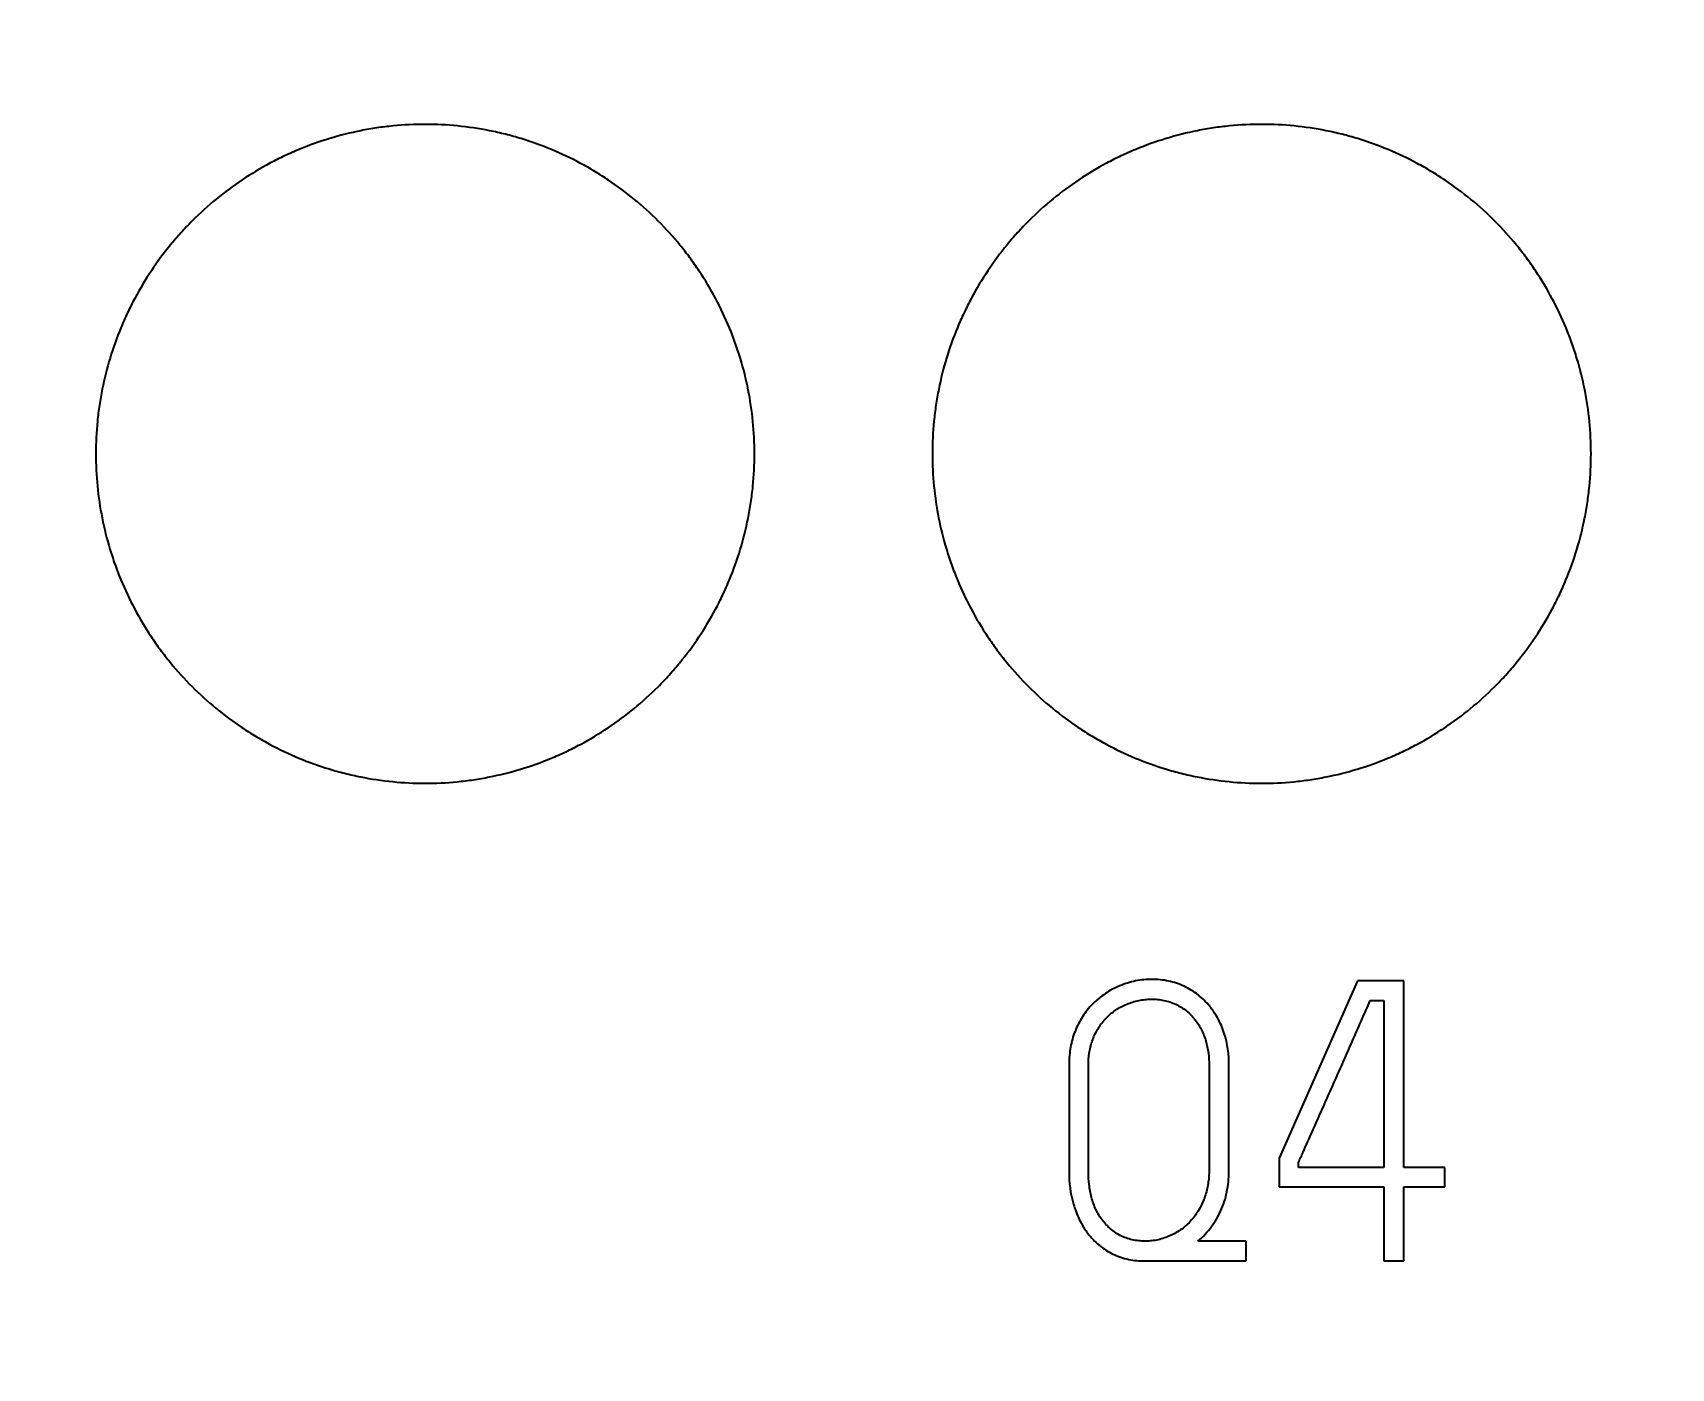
# Model space of a CAD drawing. Extents: x 0 to 420, y 0 to 297.
# Drawn here: x 136.68 to 146.63, y 156.11 to 164.22 of the extents above; entities that cross this region are included whole.
import ezdxf

# ---------------------------------------------------------------- set-up
doc = ezdxf.new("R2010")
doc.units = 0
doc.header["$LTSCALE"] = 23.1
for name, color, linetype in [('10000_FRONT', 7, 'CONTINUOUS'), ('10100_DIM_FRONT', 7, 'CONTINUOUS'), ('10500_FRONT_LABELING', 7, 'CONTINUOUS')]:
    doc.layers.add(name, color=color, linetype=linetype)
doc.styles.get("Standard").update_dxf_attribs({"font": 'txt', "width": 0.8})
doc.dimstyles.new('DIMSTYLE_1', dxfattribs={"dimtxt": 3.5, "dimasz": 3.5, "dimexe": 0.18, "dimexo": 0.0625, "dimgap": 0.09, "dimtad": 1, "dimtxsty": 'STANDARD', "dimcen": 0.09, "dimazin": 3, "dimtp": 0.05, "dimtm": 0.05, "dimtfac": 1, "dimtofl": 0, "dimtmove": 0, "dimatfit": 3, "dimtolj": 1})

# ---------------------------------------------------------------- blocks, each defined once
blk = doc.blocks.new('*D0')
at = {"layer": '10100_DIM_FRONT', "linetype": 'CONTINUOUS'}
for p, q in [((159.5742, 187.4621), (159.5742, 124.6714)), ((80.0742, 147.0131), (80.0742, 124.6714)), ((80.0742, 126.6714), (119.8242, 126.6714)), ((159.5742, 126.6714), (119.8242, 126.6714))]:
    blk.add_line(p, q, dxfattribs=at)
for points in [[(83.5742, 127.1714), (80.0742, 126.6714), (83.5742, 126.1714)], [(156.0742, 126.1714), (159.5742, 126.6714), (156.0742, 127.1714)]]:
    blk.add_solid(points, dxfattribs=at)
at = {"layer": '10100_DIM_FRONT', "linetype": 'CONTINUOUS', "width": 0.714286}
blk.add_text('79,5', height=3.5, dxfattribs=at).set_placement((115.9935, 127.5464))
blk = doc.blocks.new('*D1')
at = {"layer": '10100_DIM_FRONT', "linetype": 'CONTINUOUS'}
for p, q in [((88.074177, 187.462099), (88.074177, 132.024382)), ((159.574177, 147.949506), (159.574177, 132.024382)), ((88.074177, 134.024382), (123.824177, 134.024382)), ((159.574177, 134.024382), (123.824177, 134.024382))]:
    blk.add_line(p, q, dxfattribs=at)
for points in [[(91.574177, 134.524382), (88.074177, 134.024382), (91.574177, 133.524382)], [(156.074177, 133.524382), (159.574177, 134.024382), (156.074177, 134.524382)]]:
    blk.add_solid(points, dxfattribs=at)
at = {"layer": '10100_DIM_FRONT', "linetype": 'CONTINUOUS', "width": 0.660714}
blk.add_text('71,5', height=3.5, dxfattribs=at).set_placement((120.380361, 134.899382))

msp = doc.modelspace()

# ---------------------------------------------------------------- linework, layer by layer
at = {"layer": '10000_FRONT', "color": 7, "linetype": 'CONTINUOUS'}
for points, knots in [([(141.0642, 161.6631), (141.0642, 161.729), (141.0609, 161.7944), (141.0481, 161.9241), (141.0386, 161.9885), (141.0133, 162.1161), (140.9975, 162.1794), (140.9691, 162.2735), (140.9588, 162.3047), (140.9366, 162.3668), (140.9248, 162.3974), (140.8872, 162.4882), (140.8314, 162.606), (140.7647, 162.7178), (140.7104, 162.7993), (140.6916, 162.8261), (140.6526, 162.8789), (140.6323, 162.9049), (140.5696, 162.9814), (140.5257, 163.03), (140.3874, 163.1685), (140.2868, 163.2513), (140.1503, 163.3428), (140.1223, 163.3605), (140.0658, 163.3945), (140.0372, 163.4107), (139.9506, 163.4571), (139.8916, 163.4851), (139.7712, 163.5351), (139.7098, 163.5572), (139.6159, 163.5858), (139.5843, 163.5946), (139.5204, 163.6107), (139.4881, 163.6179), (139.3911, 163.6373), (139.2615, 163.6564), (139.1313, 163.663), (139.0007, 163.6632), (138.9352, 163.66), (138.8368, 163.6504), (138.8039, 163.6464), (138.7388, 163.6367), (138.7064, 163.6311), (138.6101, 163.612), (138.5468, 163.5961), (138.422, 163.5583), (138.3605, 163.5364), (138.2696, 163.4988), (138.2396, 163.4855), (138.1948, 163.4643), (138.18, 163.4571), (138.1505, 163.4422), (138.0774, 163.4043), (138.0073, 163.3623), (137.8446, 163.2536), (137.7436, 163.1709), (137.6269, 163.0542), (137.6042, 163.0303), (137.5601, 162.9817), (137.5387, 162.9569), (137.4766, 162.8812), (137.4378, 162.8289), (137.3654, 162.7206), (137.3318, 162.6647), (137.2854, 162.578), (137.2706, 162.5486), (137.2423, 162.4889), (137.229, 162.4589), (137.1914, 162.3681), (137.1475, 162.2452), (137.1157, 162.119), (137.0966, 162.023), (137.0909, 161.9908), (137.0812, 161.926), (137.0772, 161.8933), (137.0674, 161.7949), (137.0642, 161.7291), (137.0642, 161.6631)], [0, 0, 0, 0, 0.03125, 0.03125, 0.0625, 0.0625, 0.09375, 0.09375, 0.109375, 0.109375, 0.125, 0.125, 0.15625, 0.1875, 0.1875, 0.203125, 0.203125, 0.21875, 0.21875, 0.25, 0.25, 0.3125, 0.3125, 0.328125, 0.328125, 0.34375, 0.34375, 0.375, 0.375, 0.40625, 0.40625, 0.421875, 0.421875, 0.4375, 0.4375, 0.46875, 0.5, 0.5, 0.53125, 0.53125, 0.546875, 0.546875, 0.5625, 0.5625, 0.59375, 0.59375, 0.625, 0.625, 0.640625, 0.640625, 0.648438, 0.648438, 0.65625, 0.6875, 0.6875, 0.75, 0.75, 0.765625, 0.765625, 0.78125, 0.78125, 0.8125, 0.8125, 0.84375, 0.84375, 0.859375, 0.859375, 0.875, 0.875, 0.90625, 0.9375, 0.9375, 0.953125, 0.953125, 0.96875, 0.96875, 1, 1, 1, 1]), ([(146.1442, 161.6631), (146.1442, 161.729), (146.1409, 161.7944), (146.1281, 161.9241), (146.1186, 161.9885), (146.0933, 162.1161), (146.0775, 162.1794), (146.0491, 162.2735), (146.0388, 162.3047), (146.0166, 162.3668), (146.0048, 162.3974), (145.9672, 162.4882), (145.9114, 162.606), (145.8447, 162.7178), (145.7904, 162.7993), (145.7716, 162.8261), (145.7326, 162.8789), (145.7123, 162.9049), (145.6496, 162.9814), (145.6057, 163.03), (145.4674, 163.1685), (145.3668, 163.2513), (145.2303, 163.3428), (145.2023, 163.3605), (145.1458, 163.3945), (145.1172, 163.4107), (145.0306, 163.4571), (144.9716, 163.4851), (144.8512, 163.5351), (144.7898, 163.5572), (144.6959, 163.5858), (144.6643, 163.5946), (144.6004, 163.6107), (144.5681, 163.6179), (144.4711, 163.6373), (144.3415, 163.6564), (144.2113, 163.663), (144.0807, 163.6632), (144.0152, 163.66), (143.9168, 163.6504), (143.8839, 163.6464), (143.8188, 163.6367), (143.7864, 163.6311), (143.6901, 163.612), (143.6268, 163.5961), (143.502, 163.5583), (143.4405, 163.5364), (143.3496, 163.4988), (143.3196, 163.4855), (143.2748, 163.4643), (143.26, 163.4571), (143.2305, 163.4422), (143.1574, 163.4043), (143.0873, 163.3623), (142.9246, 163.2536), (142.8236, 163.1709), (142.7069, 163.0542), (142.6842, 163.0303), (142.6401, 162.9817), (142.6187, 162.9569), (142.5566, 162.8812), (142.5178, 162.8289), (142.4454, 162.7206), (142.4118, 162.6647), (142.3654, 162.578), (142.3506, 162.5486), (142.3223, 162.4889), (142.309, 162.4589), (142.2714, 162.3681), (142.2275, 162.2452), (142.1957, 162.119), (142.1766, 162.023), (142.1709, 161.9908), (142.1612, 161.926), (142.1572, 161.8933), (142.1474, 161.7949), (142.1442, 161.7291), (142.1442, 161.6631)], [0, 0, 0, 0, 0.03125, 0.03125, 0.0625, 0.0625, 0.09375, 0.09375, 0.109375, 0.109375, 0.125, 0.125, 0.15625, 0.1875, 0.1875, 0.203125, 0.203125, 0.21875, 0.21875, 0.25, 0.25, 0.3125, 0.3125, 0.328125, 0.328125, 0.34375, 0.34375, 0.375, 0.375, 0.40625, 0.40625, 0.421875, 0.421875, 0.4375, 0.4375, 0.46875, 0.5, 0.5, 0.53125, 0.53125, 0.546875, 0.546875, 0.5625, 0.5625, 0.59375, 0.59375, 0.625, 0.625, 0.640625, 0.640625, 0.648438, 0.648438, 0.65625, 0.6875, 0.6875, 0.75, 0.75, 0.765625, 0.765625, 0.78125, 0.78125, 0.8125, 0.8125, 0.84375, 0.84375, 0.859375, 0.859375, 0.875, 0.875, 0.90625, 0.9375, 0.9375, 0.953125, 0.953125, 0.96875, 0.96875, 1, 1, 1, 1]), ([(137.0642, 161.6631), (137.0642, 161.5971), (137.0675, 161.5317), (137.0803, 161.402), (137.0898, 161.3377), (137.1151, 161.2101), (137.1308, 161.1468), (137.1593, 161.0527), (137.1696, 161.0214), (137.1918, 160.9594), (137.2036, 160.9287), (137.2411, 160.838), (137.2969, 160.7202), (137.3636, 160.6084), (137.4179, 160.5269), (137.4367, 160.5001), (137.4757, 160.4474), (137.496, 160.4213), (137.5587, 160.3448), (137.6026, 160.2963), (137.7409, 160.1578), (137.8415, 160.0749), (137.9643, 159.9926), (137.9781, 159.9836), (138.006, 159.9659), (138.02, 159.9572), (138.0624, 159.9318), (138.091, 159.9156), (138.1777, 159.8692), (138.2366, 159.8412), (138.357, 159.7911), (138.4184, 159.7691), (138.5124, 159.7404), (138.544, 159.7316), (138.6079, 159.7156), (138.6402, 159.7083), (138.7372, 159.6889), (138.8668, 159.6698), (138.9971, 159.6632), (139.1277, 159.663), (139.1931, 159.6661), (139.2916, 159.6758), (139.3245, 159.6798), (139.3896, 159.6895), (139.422, 159.6951), (139.5183, 159.7142), (139.5816, 159.7301), (139.7065, 159.7679), (139.768, 159.7899), (139.8588, 159.8275), (139.8889, 159.8408), (139.9336, 159.8619), (139.9485, 159.8692), (139.978, 159.884), (140.0511, 159.9219), (140.1212, 159.964), (140.2838, 160.0727), (140.3848, 160.1554), (140.5015, 160.272), (140.5243, 160.2959), (140.5683, 160.3446), (140.5897, 160.3694), (140.6518, 160.4451), (140.6906, 160.4974), (140.763, 160.6056), (140.7966, 160.6615), (140.843, 160.7482), (140.8578, 160.7776), (140.886, 160.8373), (140.8993, 160.8673), (140.937, 160.9581), (140.9808, 161.0809), (141.0126, 161.2072), (141.0318, 161.3031), (141.0374, 161.3353), (141.0471, 161.4002), (141.0512, 161.4329), (141.0609, 161.5313), (141.0642, 161.5971), (141.0642, 161.6631)], [0, 0, 0, 0, 0.03125, 0.03125, 0.0625, 0.0625, 0.09375, 0.09375, 0.109375, 0.109375, 0.125, 0.125, 0.15625, 0.1875, 0.1875, 0.203125, 0.203125, 0.21875, 0.21875, 0.25, 0.25, 0.3125, 0.3125, 0.320312, 0.320312, 0.328125, 0.328125, 0.34375, 0.34375, 0.375, 0.375, 0.40625, 0.40625, 0.421875, 0.421875, 0.4375, 0.4375, 0.46875, 0.5, 0.5, 0.53125, 0.53125, 0.546875, 0.546875, 0.5625, 0.5625, 0.59375, 0.59375, 0.625, 0.625, 0.640625, 0.640625, 0.648438, 0.648438, 0.65625, 0.6875, 0.6875, 0.75, 0.75, 0.765625, 0.765625, 0.78125, 0.78125, 0.8125, 0.8125, 0.84375, 0.84375, 0.859375, 0.859375, 0.875, 0.875, 0.90625, 0.9375, 0.9375, 0.953125, 0.953125, 0.96875, 0.96875, 1, 1, 1, 1]), ([(142.1442, 161.6631), (142.1442, 161.5971), (142.1475, 161.5317), (142.1603, 161.402), (142.1698, 161.3377), (142.1951, 161.2101), (142.2108, 161.1468), (142.2393, 161.0527), (142.2496, 161.0214), (142.2718, 160.9594), (142.2836, 160.9287), (142.3211, 160.838), (142.3769, 160.7202), (142.4436, 160.6084), (142.4979, 160.5269), (142.5167, 160.5001), (142.5557, 160.4474), (142.576, 160.4213), (142.6387, 160.3448), (142.6826, 160.2963), (142.8209, 160.1578), (142.9215, 160.0749), (143.0443, 159.9926), (143.0581, 159.9836), (143.086, 159.9659), (143.1, 159.9572), (143.1424, 159.9318), (143.171, 159.9156), (143.2577, 159.8692), (143.3166, 159.8412), (143.437, 159.7911), (143.4984, 159.7691), (143.5924, 159.7404), (143.624, 159.7316), (143.6879, 159.7156), (143.7202, 159.7083), (143.8172, 159.6889), (143.9468, 159.6698), (144.0771, 159.6632), (144.2077, 159.663), (144.2731, 159.6661), (144.3716, 159.6758), (144.4045, 159.6798), (144.4696, 159.6895), (144.502, 159.6951), (144.5983, 159.7142), (144.6616, 159.7301), (144.7865, 159.7679), (144.848, 159.7899), (144.9388, 159.8275), (144.9689, 159.8408), (145.0136, 159.8619), (145.0285, 159.8692), (145.058, 159.884), (145.1311, 159.9219), (145.2012, 159.964), (145.3638, 160.0727), (145.4648, 160.1554), (145.5815, 160.272), (145.6043, 160.2959), (145.6483, 160.3446), (145.6697, 160.3694), (145.7318, 160.4451), (145.7706, 160.4974), (145.843, 160.6056), (145.8766, 160.6615), (145.923, 160.7482), (145.9378, 160.7776), (145.966, 160.8373), (145.9793, 160.8673), (146.017, 160.9581), (146.0608, 161.0809), (146.0926, 161.2072), (146.1118, 161.3031), (146.1174, 161.3353), (146.1271, 161.4002), (146.1312, 161.4329), (146.1409, 161.5313), (146.1442, 161.5971), (146.1442, 161.6631)], [0, 0, 0, 0, 0.03125, 0.03125, 0.0625, 0.0625, 0.09375, 0.09375, 0.109375, 0.109375, 0.125, 0.125, 0.15625, 0.1875, 0.1875, 0.203125, 0.203125, 0.21875, 0.21875, 0.25, 0.25, 0.3125, 0.3125, 0.320312, 0.320312, 0.328125, 0.328125, 0.34375, 0.34375, 0.375, 0.375, 0.40625, 0.40625, 0.421875, 0.421875, 0.4375, 0.4375, 0.46875, 0.5, 0.5, 0.53125, 0.53125, 0.546875, 0.546875, 0.5625, 0.5625, 0.59375, 0.59375, 0.625, 0.625, 0.640625, 0.640625, 0.648438, 0.648438, 0.65625, 0.6875, 0.6875, 0.75, 0.75, 0.765625, 0.765625, 0.78125, 0.78125, 0.8125, 0.8125, 0.84375, 0.84375, 0.859375, 0.859375, 0.875, 0.875, 0.90625, 0.9375, 0.9375, 0.953125, 0.953125, 0.96875, 0.96875, 1, 1, 1, 1])]:
    msp.add_open_spline(points, degree=3, knots=knots, dxfattribs=at)
at = {"layer": '10500_FRONT_LABELING', "color": 7, "linetype": 'CONTINUOUS'}
for p, q in [((144.726, 158.4631), (144.2498, 157.3879)), ((145.0066, 158.4631), (144.726, 158.4631)), ((145.0066, 157.3313), (145.0066, 158.4631)), ((144.8039, 158.3452), (144.8864, 158.3452)), ((144.8864, 158.3452), (144.8864, 157.3313)), ((142.9742, 157.9491), (142.9742, 157.3054)), ((143.0921, 157.3054), (143.0921, 157.9491)), ((143.8254, 157.9491), (143.8254, 157.3195)), ((143.9456, 157.3195), (143.9456, 157.9491)), ((144.2498, 157.3879), (144.2498, 157.2134)), ((144.3677, 157.3313), (144.3677, 157.362)), ((144.8864, 157.3313), (144.3677, 157.3313)), ((145.2566, 157.3313), (145.0066, 157.3313)), ((145.2566, 157.2134), (145.2566, 157.3313)), ((144.2498, 157.2134), (144.8864, 157.2134)), ((144.8864, 157.2134), (144.8864, 156.7631)), ((145.0066, 156.7631), (145.0066, 157.2134)), ((145.0066, 157.2134), (145.2566, 157.2134)), ((144.0494, 156.8833), (143.757, 156.8833)), ((144.0494, 156.7631), (144.0494, 156.8833)), ((143.4363, 156.7631), (144.0494, 156.7631)), ((144.8864, 156.7631), (145.0066, 156.7631))]:
    msp.add_line(p, q, dxfattribs=at)
for points, knots in [([(143.9456, 157.9491), (143.9456, 158.0159), (143.9372, 158.0812), (143.9116, 158.1605), (143.9057, 158.1762), (143.8926, 158.2069), (143.8853, 158.2218), (143.8695, 158.2508), (143.8608, 158.265), (143.8467, 158.2855), (143.8417, 158.2923), (143.8315, 158.3055), (143.8262, 158.3121), (143.7989, 158.3437), (143.7746, 158.3662), (143.7346, 158.3957), (143.7206, 158.4049), (143.6914, 158.4217), (143.6765, 158.4292), (143.6307, 158.4491), (143.5989, 158.4587), (143.5492, 158.4677), (143.5325, 158.4698), (143.4993, 158.4723), (143.4826, 158.4728), (143.4492, 158.472), (143.4325, 158.4709), (143.3991, 158.4667), (143.3826, 158.4638), (143.3339, 158.4527), (143.3023, 158.4423), (143.2563, 158.422), (143.2412, 158.4145), (143.2122, 158.3981), (143.1982, 158.3892), (143.1711, 158.3701), (143.158, 158.3599), (143.1392, 158.3435), (143.133, 158.3379), (143.1209, 158.3263), (143.115, 158.3204), (143.0863, 158.2898), (143.0666, 158.2632), (143.0408, 158.2208), (143.0328, 158.2062), (143.0183, 158.176), (143.0118, 158.1606), (143.0004, 158.1295), (142.9955, 158.1137), (142.9874, 158.0816), (142.9841, 158.0654), (142.979, 158.0325), (142.9772, 158.0158), (142.9747, 157.9825), (142.9742, 157.9658), (142.9742, 157.9491)], [0, 0, 0, 0, 0.125, 0.125, 0.15625, 0.15625, 0.1875, 0.1875, 0.21875, 0.21875, 0.234375, 0.234375, 0.25, 0.25, 0.3125, 0.3125, 0.34375, 0.34375, 0.375, 0.375, 0.4375, 0.4375, 0.46875, 0.46875, 0.5, 0.5, 0.53125, 0.53125, 0.5625, 0.5625, 0.625, 0.625, 0.65625, 0.65625, 0.6875, 0.6875, 0.71875, 0.71875, 0.734375, 0.734375, 0.75, 0.75, 0.8125, 0.8125, 0.84375, 0.84375, 0.875, 0.875, 0.90625, 0.90625, 0.9375, 0.9375, 0.96875, 0.96875, 1, 1, 1, 1]), ([(143.0921, 157.9491), (143.0921, 157.9746), (143.0937, 157.9999), (143.1011, 158.0498), (143.1069, 158.0743), (143.1195, 158.1105), (143.1244, 158.1225), (143.1351, 158.1456), (143.141, 158.1568), (143.1539, 158.1787), (143.1608, 158.1893), (143.1757, 158.21), (143.1839, 158.22), (143.2097, 158.2485), (143.2286, 158.2653), (143.2596, 158.2875), (143.2704, 158.2945), (143.2927, 158.3072), (143.3042, 158.313), (143.3392, 158.3284), (143.3634, 158.3364), (143.4009, 158.345), (143.4136, 158.3473), (143.4389, 158.3507), (143.4515, 158.3517), (143.4769, 158.3525), (143.4896, 158.3523), (143.5151, 158.3506), (143.5279, 158.3491), (143.5658, 158.3425), (143.59, 158.3353), (143.625, 158.3203), (143.6364, 158.3146), (143.6587, 158.3018), (143.6694, 158.2948), (143.6999, 158.2719), (143.7183, 158.2544), (143.7511, 158.2147), (143.7649, 158.1934), (143.7823, 158.1594), (143.7876, 158.1476), (143.797, 158.1239), (143.8012, 158.1118), (143.812, 158.0754), (143.8172, 158.0506), (143.8238, 158.0003), (143.8254, 157.9747), (143.8254, 157.9491)], [0, 0, 0, 0, 0.0625, 0.0625, 0.125, 0.125, 0.15625, 0.15625, 0.1875, 0.1875, 0.21875, 0.21875, 0.25, 0.25, 0.3125, 0.3125, 0.34375, 0.34375, 0.375, 0.375, 0.4375, 0.4375, 0.46875, 0.46875, 0.5, 0.5, 0.53125, 0.53125, 0.5625, 0.5625, 0.625, 0.625, 0.65625, 0.65625, 0.6875, 0.6875, 0.75, 0.75, 0.8125, 0.8125, 0.84375, 0.84375, 0.875, 0.875, 0.9375, 0.9375, 1, 1, 1, 1]), ([(144.3677, 157.362), (144.3724, 157.3721), (144.377, 157.3824), (144.3862, 157.4028), (144.3908, 157.413), (144.4046, 157.4436), (144.4138, 157.4641), (144.4413, 157.5255), (144.4595, 157.5664), (144.4958, 157.6484), (144.514, 157.6893), (144.5505, 157.7712), (144.5687, 157.8121), (144.6052, 157.894), (144.6235, 157.9349), (144.6597, 158.0169), (144.6778, 158.0579), (144.7139, 158.14), (144.7319, 158.181), (144.7589, 158.2426), (144.768, 158.2631), (144.786, 158.3041), (144.795, 158.3246), (144.8039, 158.3452)], [0, 0, 0, 0, 0.03125, 0.03125, 0.0625, 0.0625, 0.125, 0.125, 0.25, 0.25, 0.375, 0.375, 0.5, 0.5, 0.625, 0.625, 0.75, 0.75, 0.875, 0.875, 0.9375, 0.9375, 1, 1, 1, 1]), ([(143.8254, 157.3195), (143.8254, 157.2931), (143.8237, 157.2669), (143.8184, 157.2279), (143.8161, 157.215), (143.8104, 157.1894), (143.807, 157.1766), (143.7949, 157.1387), (143.7846, 157.1145), (143.7663, 157.0797), (143.7597, 157.0683), (143.7453, 157.0462), (143.7375, 157.0353), (143.7127, 157.0044), (143.6943, 156.9858), (143.6639, 156.9609), (143.6534, 156.9531), (143.6312, 156.9385), (143.6197, 156.9318), (143.5845, 156.9137), (143.56, 156.9041), (143.5217, 156.8934), (143.5087, 156.8904), (143.4826, 156.8861), (143.4695, 156.8847), (143.4433, 156.8832), (143.4301, 156.8832), (143.4104, 156.8841), (143.4038, 156.8846), (143.3906, 156.886), (143.384, 156.8869), (143.3512, 156.8922), (143.3261, 156.8996), (143.29, 156.9154), (143.2782, 156.9215), (143.2555, 156.9353), (143.2339, 156.9505), (143.2144, 156.9682), (143.1959, 156.987), (143.1871, 156.9971), (143.1628, 157.0285), (143.1491, 157.0509), (143.132, 157.0868), (143.127, 157.0991), (143.118, 157.1238), (143.1141, 157.1363), (143.104, 157.1743), (143.0994, 157.2001), (143.0934, 157.2525), (143.0921, 157.279), (143.0921, 157.3054)], [0, 0, 0, 0, 0.0625, 0.0625, 0.09375, 0.09375, 0.125, 0.125, 0.1875, 0.1875, 0.21875, 0.21875, 0.25, 0.25, 0.3125, 0.3125, 0.34375, 0.34375, 0.375, 0.375, 0.4375, 0.4375, 0.46875, 0.46875, 0.5, 0.5, 0.53125, 0.53125, 0.546875, 0.546875, 0.5625, 0.5625, 0.625, 0.625, 0.65625, 0.65625, 0.6875, 0.71875, 0.71875, 0.75, 0.75, 0.8125, 0.8125, 0.84375, 0.84375, 0.875, 0.875, 0.9375, 0.9375, 1, 1, 1, 1]), ([(143.757, 156.8833), (143.773, 156.8965), (143.7878, 156.9107), (143.8154, 156.9406), (143.8283, 156.9565), (143.8462, 156.9813), (143.8519, 156.9897), (143.863, 157.007), (143.8684, 157.0158), (143.8837, 157.0426), (143.8928, 157.0609), (143.9088, 157.0983), (143.9157, 157.1175), (143.9273, 157.1567), (143.9319, 157.1768), (143.9426, 157.2375), (143.9456, 157.2784), (143.9456, 157.3195)], [0, 0, 0, 0, 0.125, 0.125, 0.25, 0.25, 0.3125, 0.3125, 0.375, 0.375, 0.5, 0.5, 0.625, 0.625, 0.75, 0.75, 1, 1, 1, 1]), ([(142.9742, 157.3054), (142.9742, 157.2386), (142.982, 157.1729), (143.0056, 157.0927), (143.0109, 157.0769), (143.0229, 157.0459), (143.0295, 157.0306), (143.0439, 157.0009), (143.0518, 156.9863), (143.0648, 156.9649), (143.0693, 156.9579), (143.0786, 156.944), (143.0835, 156.9372), (143.1088, 156.9039), (143.1315, 156.8797), (143.1702, 156.8478), (143.1839, 156.8379), (143.2121, 156.82), (143.2412, 156.8039), (143.2721, 156.7914), (143.3038, 156.7808), (143.3202, 156.7764), (143.3694, 156.7662), (143.4026, 156.7631), (143.4363, 156.7631)], [0, 0, 0, 0, 0.25, 0.25, 0.3125, 0.3125, 0.375, 0.375, 0.4375, 0.4375, 0.46875, 0.46875, 0.5, 0.5, 0.625, 0.625, 0.6875, 0.6875, 0.75, 0.8125, 0.8125, 0.875, 0.875, 1, 1, 1, 1])]:
    msp.add_open_spline(points, degree=3, knots=knots, dxfattribs=at)

# ---------------------------------------------------------------- dimensions: what is measured, and where the dimension line sits
at = {"layer": '10100_DIM_FRONT', "linetype": 'CONTINUOUS'}
for base, p1, p2, text, picture, middle in [((159.5742, 126.6714), (80.0742, 147.0131), (159.5742, 187.4621), '79,5', '*D0', (120.9935, 129.2964)), ((159.5742, 134.0244), (88.0742, 187.4621), (159.5742, 147.9495), '71,5', '*D1', (125.0054, 136.6494))]:
    dim = msp.add_linear_dim(base=base, p1=p1, p2=p2, text=text, dimstyle='DIMSTYLE_1', dxfattribs=at)
    dim.commit()
    dim.dimension.update_dxf_attribs({"geometry": picture, "text_midpoint": middle, "dimtype": 160})

doc.saveas('drawing.dxf')
